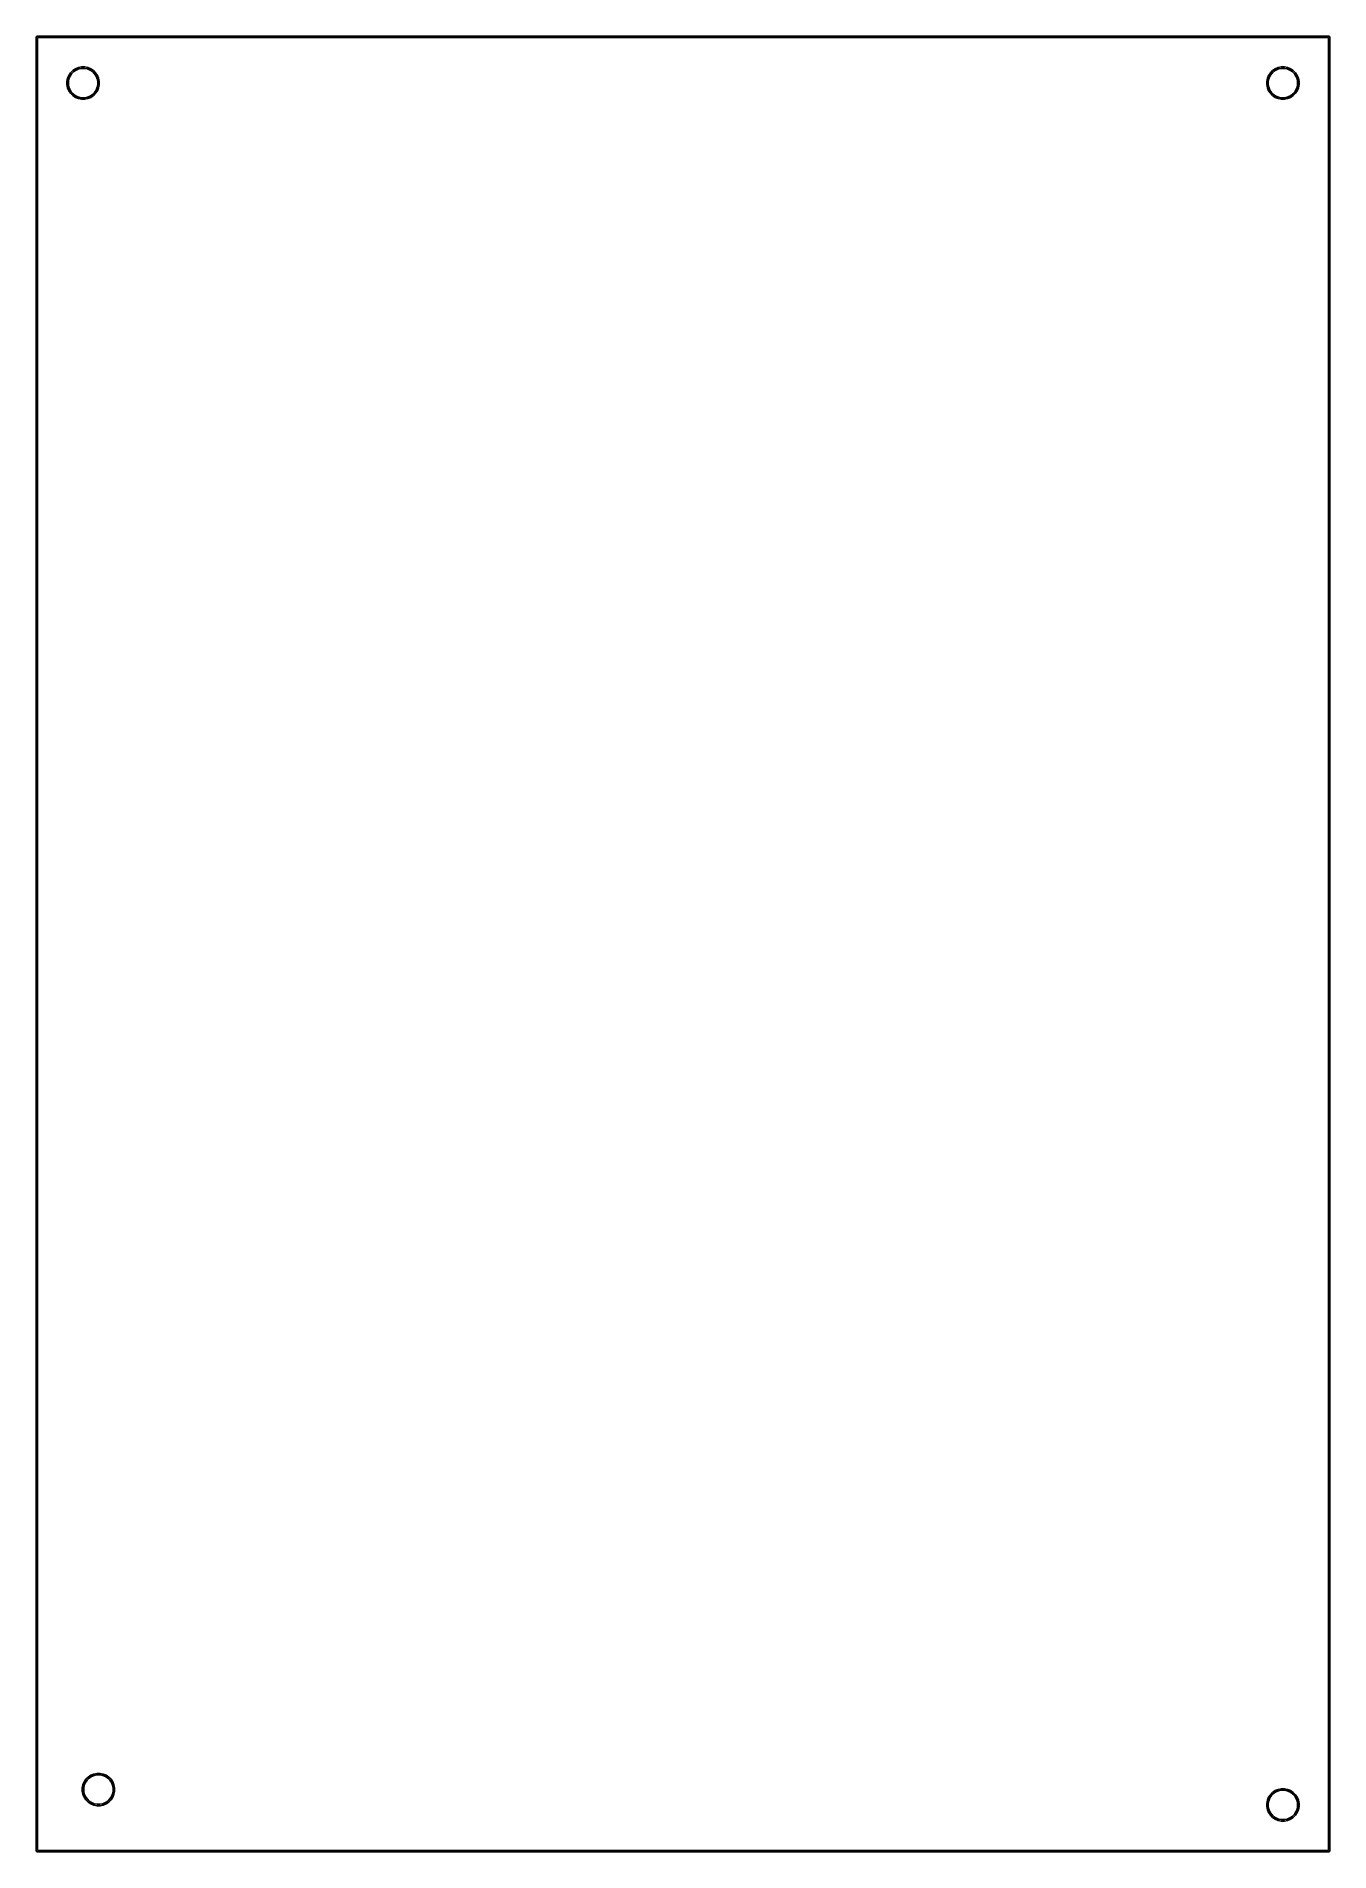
# Model space of a CAD drawing. Extents: x 1.7 to 5.9, y -6.9 to -1.
import ezdxf

# ---------------------------------------------------------------- set-up
doc = ezdxf.new("R2010")
doc.units = 0
doc.header["$MEASUREMENT"] = 0
doc.layers.add('BLACK', color=7, linetype='CONTINUOUS')

msp = doc.modelspace()

# ---------------------------------------------------------------- linework, layer by layer
at = {"layer": 'BLACK', "linetype": 'CONTINUOUS'}
for p, q in [((1.69802, -1), (1.69806, -0.999614)), ((1.69803, -1.0001), (1.69802, -1)), ((1.69803, -6.8999), (1.69803, -1.0001)), ((1.69806, -0.999614), (1.69817, -0.999243)), ((1.69817, -0.999243), (1.69836, -0.998901)), ((1.69836, -0.998901), (1.6986, -0.998601)), ((1.6986, -0.998601), (1.6989, -0.998355)), ((1.6989, -0.998355), (1.69924, -0.998173)), ((1.69924, -0.998173), (1.69961, -0.99806)), ((1.69961, -0.99806), (1.6999, -0.998031)), ((1.6999, -0.998031), (1.7, -0.998022)), ((1.7, -0.998022), (1.7001, -0.998031)), ((1.7001, -0.998031), (5.8999, -0.998031)), ((1.70197, -1.00197), (1.70197, -6.89803)), ((5.89803, -1.00197), (1.70197, -1.00197)), ((5.89803, -6.89803), (5.89803, -1.00197)), ((5.8999, -0.998031), (5.9, -0.998022)), ((5.9, -0.998022), (5.9001, -0.998031)), ((5.9001, -0.998031), (5.90039, -0.99806)), ((5.90039, -0.99806), (5.90076, -0.998173)), ((5.90076, -0.998173), (5.9011, -0.998355)), ((5.9011, -0.998355), (5.9014, -0.998601)), ((5.9014, -0.998601), (5.90164, -0.998901)), ((5.90164, -0.998901), (5.90183, -0.999243)), ((5.90183, -0.999243), (5.90194, -0.999614)), ((5.90194, -0.999614), (5.90198, -1)), ((5.90198, -1), (5.90197, -1.0001)), ((5.90197, -1.0001), (5.90197, -6.8999)), ((1.80347, -1.12513), (1.80922, -1.11653)), ((1.81287, -1.11953), (1.80764, -1.12736)), ((1.80922, -1.11653), (1.81653, -1.10922)), ((1.81953, -1.11287), (1.81287, -1.11953)), ((1.81653, -1.10922), (1.82513, -1.10347)), ((1.82736, -1.10764), (1.81953, -1.11287)), ((1.82513, -1.10347), (1.83469, -1.09952)), ((1.83606, -1.10404), (1.82736, -1.10764)), ((1.83469, -1.09952), (1.84483, -1.0975)), ((1.84529, -1.1022), (1.83606, -1.10404)), ((1.84483, -1.0975), (1.85517, -1.0975)), ((1.85471, -1.1022), (1.84529, -1.1022)), ((1.86394, -1.10404), (1.85471, -1.1022)), ((1.85517, -1.0975), (1.86531, -1.09952)), ((1.87264, -1.10764), (1.86394, -1.10404)), ((1.86531, -1.09952), (1.87487, -1.10347)), ((1.88047, -1.11287), (1.87264, -1.10764)), ((1.87487, -1.10347), (1.88347, -1.10922)), ((1.88713, -1.11953), (1.88047, -1.11287)), ((1.88347, -1.10922), (1.89078, -1.11653)), ((1.89236, -1.12736), (1.88713, -1.11953)), ((1.89078, -1.11653), (1.89653, -1.12513)), ((5.70347, -1.12513), (5.70922, -1.11653)), ((5.71287, -1.11953), (5.70764, -1.12736)), ((5.70922, -1.11653), (5.71653, -1.10922)), ((5.71953, -1.11287), (5.71287, -1.11953)), ((5.71653, -1.10922), (5.72513, -1.10347)), ((5.72736, -1.10764), (5.71953, -1.11287)), ((5.72513, -1.10347), (5.73469, -1.09952)), ((5.73606, -1.10404), (5.72736, -1.10764)), ((5.73469, -1.09952), (5.74483, -1.0975)), ((5.74529, -1.1022), (5.73606, -1.10404)), ((5.74483, -1.0975), (5.75517, -1.0975)), ((5.75471, -1.1022), (5.74529, -1.1022)), ((5.76394, -1.10404), (5.75471, -1.1022)), ((5.75517, -1.0975), (5.76531, -1.09952)), ((5.77264, -1.10764), (5.76394, -1.10404)), ((5.76531, -1.09952), (5.77487, -1.10347)), ((5.78047, -1.11287), (5.77264, -1.10764)), ((5.77487, -1.10347), (5.78347, -1.10922)), ((5.78713, -1.11953), (5.78047, -1.11287)), ((5.78347, -1.10922), (5.79078, -1.11653)), ((5.79236, -1.12736), (5.78713, -1.11953)), ((5.79078, -1.11653), (5.79653, -1.12513)), ((1.7975, -1.14483), (1.79952, -1.13469)), ((1.7975, -1.15517), (1.7975, -1.14483)), ((1.79952, -1.16531), (1.7975, -1.15517)), ((1.79952, -1.13469), (1.80347, -1.12513)), ((1.80347, -1.17487), (1.79952, -1.16531)), ((1.80404, -1.13606), (1.8022, -1.14529)), ((1.8022, -1.14529), (1.8022, -1.15471)), ((1.8022, -1.15471), (1.80404, -1.16394)), ((1.80922, -1.18347), (1.80347, -1.17487)), ((1.80764, -1.12736), (1.80404, -1.13606)), ((1.80404, -1.16394), (1.80764, -1.17264)), ((1.80764, -1.17264), (1.81287, -1.18047)), ((1.81287, -1.18047), (1.81953, -1.18713)), ((1.88047, -1.18713), (1.88713, -1.18047)), ((1.88713, -1.18047), (1.89236, -1.17264)), ((1.89653, -1.17487), (1.89078, -1.18347)), ((1.89596, -1.13606), (1.89236, -1.12736)), ((1.89236, -1.17264), (1.89596, -1.16394)), ((1.8978, -1.14529), (1.89596, -1.13606)), ((1.89596, -1.16394), (1.8978, -1.15471)), ((1.89653, -1.12513), (1.90048, -1.13469)), ((1.90048, -1.16531), (1.89653, -1.17487)), ((1.8978, -1.15471), (1.8978, -1.14529)), ((1.90048, -1.13469), (1.9025, -1.14483)), ((1.9025, -1.15517), (1.90048, -1.16531)), ((1.9025, -1.14483), (1.9025, -1.15517)), ((5.6975, -1.14483), (5.69952, -1.13469)), ((5.6975, -1.15517), (5.6975, -1.14483)), ((5.69952, -1.16531), (5.6975, -1.15517)), ((5.69952, -1.13469), (5.70347, -1.12513)), ((5.70347, -1.17487), (5.69952, -1.16531)), ((5.70404, -1.13606), (5.7022, -1.14529)), ((5.7022, -1.14529), (5.7022, -1.15471)), ((5.7022, -1.15471), (5.70404, -1.16394)), ((5.70922, -1.18347), (5.70347, -1.17487)), ((5.70764, -1.12736), (5.70404, -1.13606)), ((5.70404, -1.16394), (5.70764, -1.17264)), ((5.70764, -1.17264), (5.71287, -1.18047)), ((5.71287, -1.18047), (5.71953, -1.18713)), ((5.78047, -1.18713), (5.78713, -1.18047)), ((5.78713, -1.18047), (5.79236, -1.17264)), ((5.79653, -1.17487), (5.79078, -1.18347)), ((5.79596, -1.13606), (5.79236, -1.12736)), ((5.79236, -1.17264), (5.79596, -1.16394)), ((5.7978, -1.14529), (5.79596, -1.13606)), ((5.79596, -1.16394), (5.7978, -1.15471)), ((5.79653, -1.12513), (5.80048, -1.13469)), ((5.80048, -1.16531), (5.79653, -1.17487)), ((5.7978, -1.15471), (5.7978, -1.14529)), ((5.80048, -1.13469), (5.8025, -1.14483)), ((5.8025, -1.15517), (5.80048, -1.16531)), ((5.8025, -1.14483), (5.8025, -1.15517)), ((1.81653, -1.19078), (1.80922, -1.18347)), ((1.82513, -1.19653), (1.81653, -1.19078)), ((1.81953, -1.18713), (1.82736, -1.19236)), ((1.83469, -1.20048), (1.82513, -1.19653)), ((1.82736, -1.19236), (1.83606, -1.19596)), ((1.84483, -1.2025), (1.83469, -1.20048)), ((1.83606, -1.19596), (1.84529, -1.1978)), ((1.85517, -1.2025), (1.84483, -1.2025)), ((1.84529, -1.1978), (1.85471, -1.1978)), ((1.85471, -1.1978), (1.86394, -1.19596)), ((1.86531, -1.20048), (1.85517, -1.2025)), ((1.86394, -1.19596), (1.87264, -1.19236)), ((1.87487, -1.19653), (1.86531, -1.20048)), ((1.87264, -1.19236), (1.88047, -1.18713)), ((1.88347, -1.19078), (1.87487, -1.19653)), ((1.89078, -1.18347), (1.88347, -1.19078)), ((5.71653, -1.19078), (5.70922, -1.18347)), ((5.72513, -1.19653), (5.71653, -1.19078)), ((5.71953, -1.18713), (5.72736, -1.19236)), ((5.73469, -1.20048), (5.72513, -1.19653)), ((5.72736, -1.19236), (5.73606, -1.19596)), ((5.74483, -1.2025), (5.73469, -1.20048)), ((5.73606, -1.19596), (5.74529, -1.1978)), ((5.75517, -1.2025), (5.74483, -1.2025)), ((5.74529, -1.1978), (5.75471, -1.1978)), ((5.75471, -1.1978), (5.76394, -1.19596)), ((5.76531, -1.20048), (5.75517, -1.2025)), ((5.76394, -1.19596), (5.77264, -1.19236)), ((5.77487, -1.19653), (5.76531, -1.20048)), ((5.77264, -1.19236), (5.78047, -1.18713)), ((5.78347, -1.19078), (5.77487, -1.19653)), ((5.79078, -1.18347), (5.78347, -1.19078)), ((1.85347, -6.67513), (1.85922, -6.66653)), ((1.86287, -6.66953), (1.85764, -6.67736)), ((1.85922, -6.66653), (1.86653, -6.65922)), ((1.86953, -6.66287), (1.86287, -6.66953)), ((1.86653, -6.65922), (1.87513, -6.65347)), ((1.87736, -6.65764), (1.86953, -6.66287)), ((1.87513, -6.65347), (1.88469, -6.64952)), ((1.88606, -6.65404), (1.87736, -6.65764)), ((1.88469, -6.64952), (1.89483, -6.6475)), ((1.89529, -6.6522), (1.88606, -6.65404)), ((1.89483, -6.6475), (1.90517, -6.6475)), ((1.90471, -6.6522), (1.89529, -6.6522)), ((1.91394, -6.65404), (1.90471, -6.6522)), ((1.90517, -6.6475), (1.91531, -6.64952)), ((1.92264, -6.65764), (1.91394, -6.65404)), ((1.91531, -6.64952), (1.92487, -6.65347)), ((1.93047, -6.66287), (1.92264, -6.65764)), ((1.92487, -6.65347), (1.93347, -6.65922)), ((1.93713, -6.66953), (1.93047, -6.66287)), ((1.93347, -6.65922), (1.94078, -6.66653)), ((1.94236, -6.67736), (1.93713, -6.66953)), ((1.94078, -6.66653), (1.94653, -6.67513)), ((1.8475, -6.69483), (1.84952, -6.68469)), ((1.8475, -6.70517), (1.8475, -6.69483)), ((1.84952, -6.71531), (1.8475, -6.70517)), ((1.84952, -6.68469), (1.85347, -6.67513)), ((1.85347, -6.72487), (1.84952, -6.71531)), ((1.85404, -6.68606), (1.8522, -6.69529)), ((1.8522, -6.69529), (1.8522, -6.70471)), ((1.8522, -6.70471), (1.85404, -6.71394)), ((1.85922, -6.73347), (1.85347, -6.72487)), ((1.85764, -6.67736), (1.85404, -6.68606)), ((1.85404, -6.71394), (1.85764, -6.72264)), ((1.85764, -6.72264), (1.86287, -6.73047)), ((1.86287, -6.73047), (1.86953, -6.73713)), ((1.93047, -6.73713), (1.93713, -6.73047)), ((1.93713, -6.73047), (1.94236, -6.72264)), ((1.94653, -6.72487), (1.94078, -6.73347)), ((1.94596, -6.68606), (1.94236, -6.67736)), ((1.94236, -6.72264), (1.94596, -6.71394)), ((1.9478, -6.69529), (1.94596, -6.68606)), ((1.94596, -6.71394), (1.9478, -6.70471)), ((1.94653, -6.67513), (1.95048, -6.68469)), ((1.95048, -6.71531), (1.94653, -6.72487)), ((1.9478, -6.70471), (1.9478, -6.69529)), ((1.95048, -6.68469), (1.9525, -6.69483)), ((1.9525, -6.70517), (1.95048, -6.71531)), ((1.9525, -6.69483), (1.9525, -6.70517)), ((5.69952, -6.73469), (5.70347, -6.72513)), ((5.70347, -6.72513), (5.70922, -6.71653)), ((5.70764, -6.72736), (5.70404, -6.73606)), ((5.71287, -6.71953), (5.70764, -6.72736)), ((5.70922, -6.71653), (5.71653, -6.70922)), ((5.71953, -6.71287), (5.71287, -6.71953)), ((5.71653, -6.70922), (5.72513, -6.70347)), ((5.72736, -6.70764), (5.71953, -6.71287)), ((5.72513, -6.70347), (5.73469, -6.69952)), ((5.73606, -6.70404), (5.72736, -6.70764)), ((5.73469, -6.69952), (5.74483, -6.6975)), ((5.74529, -6.7022), (5.73606, -6.70404)), ((5.74483, -6.6975), (5.75517, -6.6975)), ((5.75471, -6.7022), (5.74529, -6.7022)), ((5.76394, -6.70404), (5.75471, -6.7022)), ((5.75517, -6.6975), (5.76531, -6.69952)), ((5.77264, -6.70764), (5.76394, -6.70404)), ((5.76531, -6.69952), (5.77487, -6.70347)), ((5.78047, -6.71287), (5.77264, -6.70764)), ((5.77487, -6.70347), (5.78347, -6.70922)), ((5.78713, -6.71953), (5.78047, -6.71287)), ((5.78347, -6.70922), (5.79078, -6.71653)), ((5.79236, -6.72736), (5.78713, -6.71953)), ((5.79078, -6.71653), (5.79653, -6.72513)), ((5.79596, -6.73606), (5.79236, -6.72736)), ((5.79653, -6.72513), (5.80048, -6.73469)), ((1.86653, -6.74078), (1.85922, -6.73347)), ((1.87513, -6.74653), (1.86653, -6.74078)), ((1.86953, -6.73713), (1.87736, -6.74236)), ((1.88469, -6.75048), (1.87513, -6.74653)), ((1.87736, -6.74236), (1.88606, -6.74596)), ((1.89483, -6.7525), (1.88469, -6.75048)), ((1.88606, -6.74596), (1.89529, -6.7478)), ((1.90517, -6.7525), (1.89483, -6.7525)), ((1.89529, -6.7478), (1.90471, -6.7478)), ((1.90471, -6.7478), (1.91394, -6.74596)), ((1.91531, -6.75048), (1.90517, -6.7525)), ((1.91394, -6.74596), (1.92264, -6.74236)), ((1.92487, -6.74653), (1.91531, -6.75048)), ((1.92264, -6.74236), (1.93047, -6.73713)), ((1.93347, -6.74078), (1.92487, -6.74653)), ((1.94078, -6.73347), (1.93347, -6.74078)), ((5.6975, -6.74483), (5.69952, -6.73469)), ((5.6975, -6.75517), (5.6975, -6.74483)), ((5.69952, -6.76531), (5.6975, -6.75517)), ((5.70347, -6.77487), (5.69952, -6.76531)), ((5.70404, -6.73606), (5.7022, -6.74529)), ((5.7022, -6.74529), (5.7022, -6.75471)), ((5.7022, -6.75471), (5.70404, -6.76394)), ((5.70922, -6.78347), (5.70347, -6.77487)), ((5.70404, -6.76394), (5.70764, -6.77264)), ((5.70764, -6.77264), (5.71287, -6.78047)), ((5.71653, -6.79078), (5.70922, -6.78347)), ((5.71287, -6.78047), (5.71953, -6.78713)), ((5.71953, -6.78713), (5.72736, -6.79236)), ((5.77264, -6.79236), (5.78047, -6.78713)), ((5.78047, -6.78713), (5.78713, -6.78047)), ((5.79078, -6.78347), (5.78347, -6.79078)), ((5.78713, -6.78047), (5.79236, -6.77264)), ((5.79653, -6.77487), (5.79078, -6.78347)), ((5.79236, -6.77264), (5.79596, -6.76394)), ((5.7978, -6.74529), (5.79596, -6.73606)), ((5.79596, -6.76394), (5.7978, -6.75471)), ((5.80048, -6.76531), (5.79653, -6.77487)), ((5.7978, -6.75471), (5.7978, -6.74529)), ((5.80048, -6.73469), (5.8025, -6.74483)), ((5.8025, -6.75517), (5.80048, -6.76531)), ((5.8025, -6.74483), (5.8025, -6.75517)), ((5.72513, -6.79653), (5.71653, -6.79078)), ((5.73469, -6.80048), (5.72513, -6.79653)), ((5.72736, -6.79236), (5.73606, -6.79596)), ((5.74483, -6.8025), (5.73469, -6.80048)), ((5.73606, -6.79596), (5.74529, -6.7978)), ((5.75517, -6.8025), (5.74483, -6.8025)), ((5.74529, -6.7978), (5.75471, -6.7978)), ((5.75471, -6.7978), (5.76394, -6.79596)), ((5.76531, -6.80048), (5.75517, -6.8025)), ((5.76394, -6.79596), (5.77264, -6.79236)), ((5.77487, -6.79653), (5.76531, -6.80048)), ((5.78347, -6.79078), (5.77487, -6.79653)), ((1.69802, -6.9), (1.69803, -6.8999)), ((1.69806, -6.90039), (1.69802, -6.9)), ((1.69817, -6.90076), (1.69806, -6.90039)), ((1.69836, -6.9011), (1.69817, -6.90076)), ((1.6986, -6.9014), (1.69836, -6.9011)), ((1.6989, -6.90164), (1.6986, -6.9014)), ((1.69924, -6.90183), (1.6989, -6.90164)), ((1.69961, -6.90194), (1.69924, -6.90183)), ((1.7, -6.90198), (1.69961, -6.90194)), ((1.7001, -6.90197), (1.7, -6.90198)), ((5.8999, -6.90197), (1.7001, -6.90197)), ((1.70197, -6.89803), (5.89803, -6.89803)), ((5.9, -6.90198), (5.8999, -6.90197)), ((5.90039, -6.90194), (5.9, -6.90198)), ((5.90076, -6.90183), (5.90039, -6.90194)), ((5.9011, -6.90164), (5.90076, -6.90183)), ((5.9014, -6.9014), (5.9011, -6.90164)), ((5.90164, -6.9011), (5.9014, -6.9014)), ((5.90183, -6.90076), (5.90164, -6.9011)), ((5.90194, -6.90039), (5.90183, -6.90076)), ((5.90197, -6.9001), (5.90194, -6.90039)), ((5.90197, -6.8999), (5.90198, -6.9)), ((5.90198, -6.9), (5.90197, -6.9001)), ((5.90197, -6.9001), (5.90197, -6.9001))]:
    msp.add_line(p, q, dxfattribs=at)

doc.saveas('drawing.dxf')
